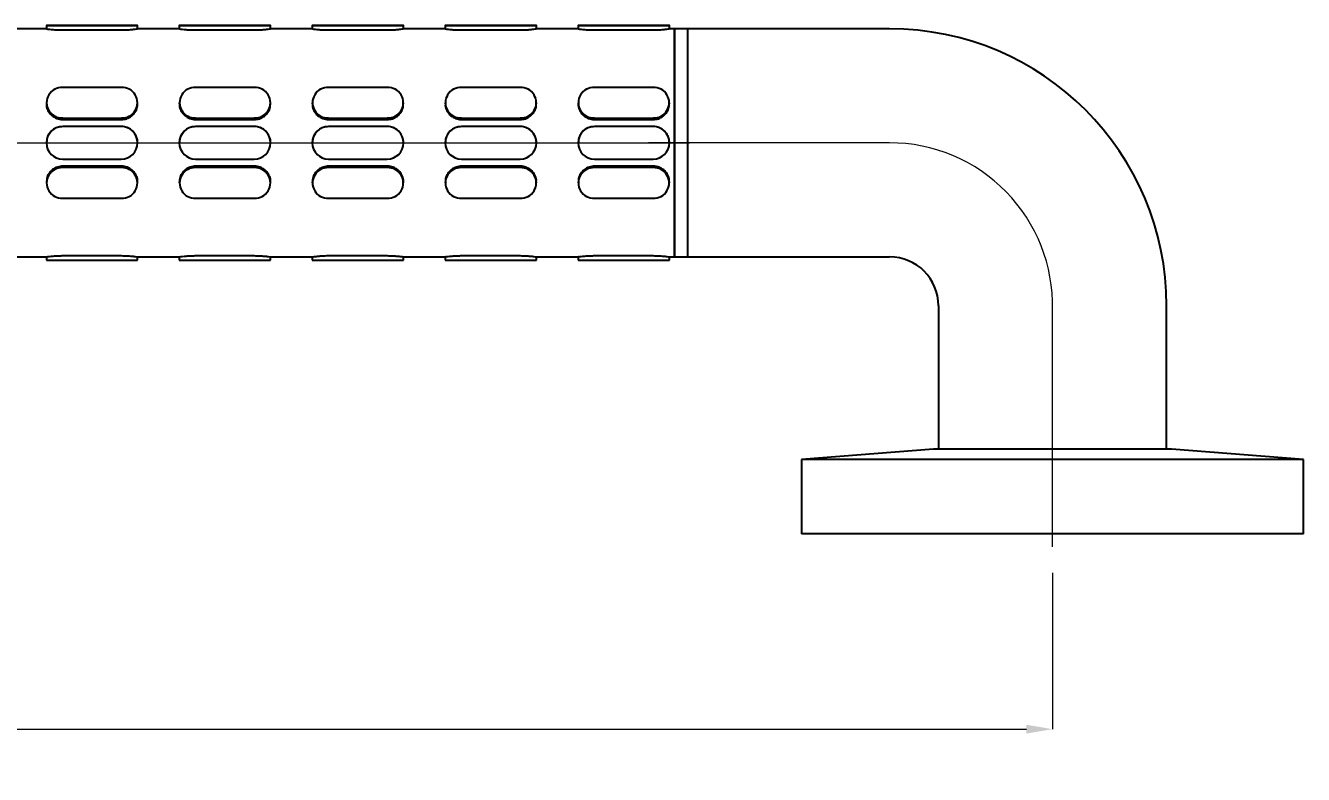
# Model space of a CAD drawing. Extents: x 0 to 3255, y 0 to 2385.
# Drawn here: x 1809.2 to 2005.3, y 1131.6 to 1246.5 of the extents above; entities that cross this region are included whole.
import ezdxf

# ---------------------------------------------------------------- set-up
doc = ezdxf.new("R2010")
doc.units = 0
doc.header["$LTSCALE"] = 10
doc.header["$MEASUREMENT"] = 0
doc.header["$PDMODE"] = 3
doc.header["$PDSIZE"] = -10
doc.linetypes.add('CENTERX2', pattern=[20.32, 12.7, -2.54, 2.54, -2.54])
doc.layers.get('0').update_dxf_attribs({"linetype": 'CONTINUOUS'})
doc.layers.get('DEFPOINTS').update_dxf_attribs({"linetype": 'CONTINUOUS'})
doc.layers.add('10', color=7, linetype='CONTINUOUS')
doc.layers.add('中心线层', color=1, linetype='CENTERX2', lineweight=25)
doc.styles.add('Daelim Dimension', font='')
doc.styles.get('Daelim Dimension').set_extended_font_data('나눔고딕')
doc.dimstyles.new('DEFAULT', dxfattribs={"dimscale": 2, "dimtxt": 2, "dimasz": 2, "dimexe": 0, "dimexo": 2, "dimgap": 1, "dimtad": 1, "dimdec": 0, "dimzin": 9, "dimdsep": 46, "dimtxsty": 'Daelim Dimension', "dimcen": 0.5, "dimclrd": 5, "dimclre": 5, "dimclrt": 256, "dimadec": 1, "dimazin": 0, "dimtfac": 1, "dimtdec": 0, "dimtix": 1, "dimtmove": 0, "dimatfit": 3, "dimfxl": 1, "dimtolj": 1, "dimtzin": 1, "dimlwd": 9, "dimlwe": 9, "dimarcsym": 0})

# ---------------------------------------------------------------- blocks, each defined once
blk = doc.blocks.new('*D4')
at = {"layer": '10', "color": 5, "lineweight": 9, "transparency": 16777216}
for p, q in [((1365.83, 1162.5), (1365.83, 1138.5)), ((1966.83, 1162.5), (1966.83, 1138.5)), ((1369.83, 1138.5), (1962.83, 1138.5))]:
    blk.add_line(p, q, dxfattribs=at)
at = {"layer": '10', "color": 5, "transparency": 16777216}
for points in [[(1369.83, 1139.17), (1369.83, 1137.83), (1365.83, 1138.5)], [(1962.83, 1139.17), (1962.83, 1137.83), (1966.83, 1138.5)]]:
    blk.add_solid(points, dxfattribs=at)
at = {"layer": 'DEFPOINTS', "color": 0, "transparency": 16777216}
for p in [(1365.83, 1166.5), (1966.83, 1166.5), (1966.83, 1138.5)]:
    blk.add_point(p, dxfattribs=at)
at = {"layer": '10', "color": 7, "transparency": 16777216, "insert": (1679.9, 1184.05), "char_height": 40, "attachment_point": 2, "style": 'Daelim Dimension'}
blk.add_mtext('\\A1;600', dxfattribs=at)

msp = doc.modelspace()

# ---------------------------------------------------------------- linework, layer by layer
at = {"color": 7, "linetype": 'Continuous', "lineweight": 25}
for p, q in [((1812.47, 1246), (1806, 1246)), ((1812.43, 1246.5), (1812.43, 1246)), ((1823.93, 1246.5), (1814.93, 1246.5)), ((1814.93, 1246.5), (1823.93, 1246.5)), ((1814.93, 1245.82), (1823.93, 1245.82)), ((1832.87, 1246), (1826.4, 1246)), ((1826.43, 1246), (1826.43, 1246.5)), ((1832.83, 1246.5), (1832.83, 1246)), ((1844.33, 1246.5), (1835.33, 1246.5)), ((1835.33, 1246.5), (1844.33, 1246.5)), ((1835.33, 1245.82), (1844.33, 1245.82)), ((1853.27, 1246), (1846.8, 1246)), ((1846.83, 1246), (1846.83, 1246.5)), ((1853.23, 1246.5), (1853.23, 1246)), ((1864.73, 1246.5), (1855.73, 1246.5)), ((1855.73, 1246.5), (1864.73, 1246.5)), ((1855.73, 1245.82), (1864.73, 1245.82)), ((1873.67, 1246), (1867.2, 1246)), ((1867.23, 1246), (1867.23, 1246.5)), ((1873.63, 1246.5), (1873.63, 1246)), ((1885.13, 1246.5), (1876.13, 1246.5)), ((1876.13, 1246.5), (1885.13, 1246.5)), ((1876.13, 1245.82), (1885.13, 1245.82)), ((1894.07, 1246), (1887.6, 1246)), ((1887.63, 1246), (1887.63, 1246.5)), ((1894.03, 1246.5), (1894.03, 1246)), ((1905.53, 1246.5), (1896.53, 1246.5)), ((1896.53, 1246.5), (1905.53, 1246.5)), ((1896.53, 1245.82), (1905.53, 1245.82)), ((1908.83, 1246), (1908, 1246)), ((1908.03, 1246), (1908.03, 1246.5)), ((1910.83, 1246), (1908.83, 1246)), ((1908.83, 1228.5), (1908.83, 1246)), ((1908.83, 1246), (1908.83, 1228.5)), ((1941.83, 1246), (1910.83, 1246)), ((1910.83, 1246), (1910.83, 1228.5)), ((1910.83, 1246), (1910.83, 1211)), ((1823.93, 1237), (1814.93, 1237)), ((1844.33, 1237), (1835.33, 1237)), ((1864.73, 1237), (1855.73, 1237)), ((1885.13, 1237), (1876.13, 1237)), ((1905.53, 1237), (1896.53, 1237)), ((1812.43, 1234.66), (1812.43, 1234.48)), ((1826.43, 1234.48), (1826.43, 1234.66)), ((1832.83, 1234.66), (1832.83, 1234.48)), ((1846.83, 1234.48), (1846.83, 1234.66)), ((1853.23, 1234.66), (1853.23, 1234.48)), ((1867.23, 1234.48), (1867.23, 1234.66)), ((1873.63, 1234.66), (1873.63, 1234.48)), ((1887.63, 1234.48), (1887.63, 1234.66)), ((1894.03, 1234.66), (1894.03, 1234.48)), ((1908.03, 1234.48), (1908.03, 1234.66)), ((1814.93, 1232.31), (1823.93, 1232.31)), ((1814.93, 1232.07), (1823.93, 1232.07)), ((1835.33, 1232.31), (1844.33, 1232.31)), ((1835.33, 1232.07), (1844.33, 1232.07)), ((1855.73, 1232.31), (1864.73, 1232.31)), ((1855.73, 1232.07), (1864.73, 1232.07)), ((1876.13, 1232.31), (1885.13, 1232.31)), ((1876.13, 1232.07), (1885.13, 1232.07)), ((1896.53, 1232.31), (1905.53, 1232.31)), ((1896.53, 1232.07), (1905.53, 1232.07)), ((1823.93, 1231), (1814.93, 1231)), ((1823.93, 1231), (1814.93, 1231)), ((1844.33, 1231), (1835.33, 1231)), ((1844.33, 1231), (1835.33, 1231)), ((1864.73, 1231), (1855.73, 1231)), ((1864.73, 1231), (1855.73, 1231)), ((1885.13, 1231), (1876.13, 1231)), ((1885.13, 1231), (1876.13, 1231)), ((1905.53, 1231), (1896.53, 1231)), ((1905.53, 1231), (1896.53, 1231)), ((1812.43, 1228.5), (1812.43, 1228.5)), ((1826.43, 1228.5), (1826.43, 1228.5)), ((1832.83, 1228.5), (1832.83, 1228.5)), ((1846.83, 1228.5), (1846.83, 1228.5)), ((1853.23, 1228.5), (1853.23, 1228.5)), ((1867.23, 1228.5), (1867.23, 1228.5)), ((1873.63, 1228.5), (1873.63, 1228.5)), ((1887.63, 1228.5), (1887.63, 1228.5)), ((1894.03, 1228.5), (1894.03, 1228.5)), ((1908.03, 1228.5), (1908.03, 1228.5)), ((1908.83, 1211), (1908.83, 1228.5)), ((1908.83, 1228.5), (1908.83, 1211)), ((1910.83, 1228.5), (1910.83, 1211)), ((1814.93, 1226), (1823.93, 1226)), ((1835.33, 1226), (1844.33, 1226)), ((1855.73, 1226), (1864.73, 1226)), ((1876.13, 1226), (1885.13, 1226)), ((1896.53, 1226), (1905.53, 1226)), ((1823.93, 1224.92), (1814.93, 1224.92)), ((1823.93, 1224.69), (1814.93, 1224.69)), ((1844.33, 1224.92), (1835.33, 1224.92)), ((1844.33, 1224.69), (1835.33, 1224.69)), ((1864.73, 1224.92), (1855.73, 1224.92)), ((1864.73, 1224.69), (1855.73, 1224.69)), ((1885.13, 1224.92), (1876.13, 1224.92)), ((1885.13, 1224.69), (1876.13, 1224.69)), ((1905.53, 1224.92), (1896.53, 1224.92)), ((1905.53, 1224.69), (1896.53, 1224.69)), ((1812.43, 1222.52), (1812.43, 1222.34)), ((1826.43, 1222.34), (1826.43, 1222.52)), ((1832.83, 1222.52), (1832.83, 1222.34)), ((1846.83, 1222.34), (1846.83, 1222.52)), ((1853.23, 1222.52), (1853.23, 1222.34)), ((1867.23, 1222.34), (1867.23, 1222.52)), ((1873.63, 1222.52), (1873.63, 1222.34)), ((1887.63, 1222.34), (1887.63, 1222.52)), ((1894.03, 1222.52), (1894.03, 1222.34)), ((1908.03, 1222.34), (1908.03, 1222.52)), ((1814.93, 1219.99), (1823.93, 1219.99)), ((1835.33, 1219.99), (1844.33, 1219.99)), ((1855.73, 1219.99), (1864.73, 1219.99)), ((1876.13, 1219.99), (1885.13, 1219.99)), ((1896.53, 1219.99), (1905.53, 1219.99)), ((1806, 1211), (1812.47, 1211)), ((1812.43, 1211), (1812.43, 1210.5)), ((1814.93, 1211.18), (1823.93, 1211.18)), ((1814.93, 1210.5), (1823.93, 1210.5)), ((1826.4, 1211), (1832.87, 1211)), ((1826.43, 1210.5), (1826.43, 1211)), ((1832.83, 1211), (1832.83, 1210.5)), ((1835.33, 1211.18), (1844.33, 1211.18)), ((1835.33, 1210.5), (1844.33, 1210.5)), ((1846.8, 1211), (1853.24, 1211)), ((1846.83, 1210.5), (1846.83, 1211)), ((1853.23, 1211), (1853.23, 1210.5)), ((1855.73, 1211.18), (1864.73, 1211.18)), ((1855.73, 1210.5), (1864.73, 1210.5)), ((1867.23, 1211), (1873.67, 1211)), ((1867.23, 1210.5), (1867.23, 1211)), ((1873.63, 1211), (1873.63, 1210.5)), ((1876.13, 1211.18), (1885.13, 1211.18)), ((1876.13, 1210.5), (1885.13, 1210.5)), ((1887.6, 1211), (1894.07, 1211)), ((1887.63, 1210.5), (1887.63, 1211)), ((1894.03, 1211), (1894.03, 1210.5)), ((1896.53, 1211.18), (1905.53, 1211.18)), ((1896.53, 1210.5), (1905.53, 1210.5)), ((1908, 1211), (1908.83, 1211)), ((1908.03, 1210.5), (1908.03, 1211)), ((1908.83, 1211), (1910.83, 1211)), ((1910.83, 1211), (1941.83, 1211)), ((1949.33, 1203.5), (1949.33, 1181.5)), ((1984.33, 1181.5), (1984.33, 1203.5)), ((1948.58, 1181.5), (1928.33, 1179.89)), ((1985.08, 1181.5), (1948.58, 1181.5)), ((2005.33, 1179.89), (1985.08, 1181.5)), ((1928.33, 1179.89), (1928.33, 1168.5)), ((2005.33, 1179.89), (1928.33, 1179.89)), ((2005.33, 1168.5), (2005.33, 1179.89)), ((2005.33, 1168.5), (1928.33, 1168.5))]:
    msp.add_line(p, q, dxfattribs=at)
at = {"color": 7, "linetype": 'Continuous', "lineweight": 25, "flags": 128}
for points in [[(1814.93, 1246.5), (1813.98, 1246.5), (1813.17, 1246.5), (1812.62, 1246.5), (1812.43, 1246.5), (1812.62, 1246.5), (1813.17, 1246.5), (1813.98, 1246.5), (1814.93, 1246.5)], [(1823.93, 1246.5), (1824.89, 1246.5), (1825.7, 1246.5), (1826.24, 1246.5), (1826.43, 1246.5), (1826.24, 1246.5), (1825.7, 1246.5), (1824.89, 1246.5), (1823.93, 1246.5)], [(1835.33, 1246.5), (1834.38, 1246.5), (1833.57, 1246.5), (1833.02, 1246.5), (1832.83, 1246.5), (1833.02, 1246.5), (1833.57, 1246.5), (1834.38, 1246.5), (1835.33, 1246.5)], [(1844.33, 1246.5), (1845.29, 1246.5), (1846.1, 1246.5), (1846.64, 1246.5), (1846.83, 1246.5), (1846.64, 1246.5), (1846.1, 1246.5), (1845.29, 1246.5), (1844.33, 1246.5)], [(1855.73, 1246.5), (1854.78, 1246.5), (1853.97, 1246.5), (1853.42, 1246.5), (1853.23, 1246.5), (1853.42, 1246.5), (1853.97, 1246.5), (1854.78, 1246.5), (1855.73, 1246.5)], [(1864.73, 1246.5), (1865.69, 1246.5), (1866.5, 1246.5), (1867.04, 1246.5), (1867.23, 1246.5), (1867.04, 1246.5), (1866.5, 1246.5), (1865.69, 1246.5), (1864.73, 1246.5)], [(1876.13, 1246.5), (1875.18, 1246.5), (1874.37, 1246.5), (1873.82, 1246.5), (1873.63, 1246.5), (1873.82, 1246.5), (1874.37, 1246.5), (1875.18, 1246.5), (1876.13, 1246.5)], [(1885.13, 1246.5), (1886.09, 1246.5), (1886.9, 1246.5), (1887.44, 1246.5), (1887.63, 1246.5), (1887.44, 1246.5), (1886.9, 1246.5), (1886.09, 1246.5), (1885.13, 1246.5)], [(1896.53, 1246.5), (1895.58, 1246.5), (1894.77, 1246.5), (1894.22, 1246.5), (1894.03, 1246.5), (1894.22, 1246.5), (1894.77, 1246.5), (1895.58, 1246.5), (1896.53, 1246.5)], [(1905.53, 1246.5), (1906.49, 1246.5), (1907.3, 1246.5), (1907.84, 1246.5), (1908.03, 1246.5), (1907.84, 1246.5), (1907.3, 1246.5), (1906.49, 1246.5), (1905.53, 1246.5)], [(1812.43, 1210.5), (1812.62, 1210.5), (1813.17, 1210.5), (1813.98, 1210.5), (1814.93, 1210.5)], [(1823.93, 1210.5), (1824.89, 1210.5), (1825.7, 1210.5), (1826.24, 1210.5), (1826.43, 1210.5)], [(1832.83, 1210.5), (1833.02, 1210.5), (1833.57, 1210.5), (1834.38, 1210.5), (1835.33, 1210.5)], [(1844.33, 1210.5), (1845.29, 1210.5), (1846.1, 1210.5), (1846.64, 1210.5), (1846.83, 1210.5)], [(1853.23, 1210.5), (1853.42, 1210.5), (1853.97, 1210.5), (1854.78, 1210.5), (1855.73, 1210.5)], [(1864.73, 1210.5), (1865.69, 1210.5), (1866.5, 1210.5), (1867.04, 1210.5), (1867.23, 1210.5)], [(1873.63, 1210.5), (1873.82, 1210.5), (1874.37, 1210.5), (1875.18, 1210.5), (1876.13, 1210.5)], [(1885.13, 1210.5), (1886.09, 1210.5), (1886.9, 1210.5), (1887.44, 1210.5), (1887.63, 1210.5)], [(1894.03, 1210.5), (1894.22, 1210.5), (1894.77, 1210.5), (1895.58, 1210.5), (1896.53, 1210.5)], [(1905.53, 1210.5), (1906.49, 1210.5), (1907.3, 1210.5), (1907.84, 1210.5), (1908.03, 1210.5)]]:
    msp.add_lwpolyline(points, dxfattribs=at)
at = {"color": 7, "linetype": 'Continuous', "lineweight": 25}
for centre, radius, start, end in [((1941.83, 1203.5), 42.5, 0, 90), ((1814.82, 1234.66), 2.35, 87.1336, 272.8664), ((1824.05, 1234.66), 2.35, 267.1336, 92.8664), ((1835.22, 1234.66), 2.35, 87.1336, 272.8664), ((1844.45, 1234.66), 2.35, 267.1336, 92.8664), ((1855.62, 1234.66), 2.35, 87.1336, 272.8664), ((1864.85, 1234.66), 2.35, 267.1336, 92.8664), ((1876.02, 1234.66), 2.35, 87.1336, 272.8664), ((1885.25, 1234.66), 2.35, 267.1336, 92.8664), ((1896.42, 1234.66), 2.35, 87.1336, 272.8664), ((1905.65, 1234.66), 2.35, 267.1336, 92.8664), ((1814.93, 1228.5), 2.5, 90, 270), ((1823.93, 1228.5), 2.5, 270, 90), ((1835.33, 1228.5), 2.5, 90, 270), ((1844.33, 1228.5), 2.5, 270, 90), ((1855.73, 1228.5), 2.5, 90, 270), ((1864.73, 1228.5), 2.5, 270, 90), ((1876.13, 1228.5), 2.5, 90, 270), ((1885.13, 1228.5), 2.5, 270, 90), ((1896.53, 1228.5), 2.5, 90, 270), ((1905.53, 1228.5), 2.5, 270, 90), ((1814.82, 1222.34), 2.35, 87.1314, 272.8686), ((1824.05, 1222.34), 2.35, 267.1314, 92.8686), ((1835.22, 1222.34), 2.35, 87.1314, 272.8686), ((1844.45, 1222.34), 2.35, 267.1314, 92.8686), ((1855.62, 1222.34), 2.35, 87.1314, 272.8686), ((1864.85, 1222.34), 2.35, 267.1314, 92.8686), ((1876.02, 1222.34), 2.35, 87.1314, 272.8686), ((1885.25, 1222.34), 2.35, 267.1314, 92.8686), ((1896.42, 1222.34), 2.35, 87.1314, 272.8686), ((1905.65, 1222.34), 2.35, 267.1314, 92.8686), ((1941.83, 1203.5), 7.5, 0, 90)]:
    msp.add_arc(centre, radius, start, end, dxfattribs=at)
for points, knots in [([(1812.47, 1246), (1812.46, 1246), (1812.42, 1246), (1812.65, 1245.97), (1813.12, 1245.91), (1813.82, 1245.85), (1814.46, 1245.82), (1814.84, 1245.82), (1814.93, 1245.82)], [0, 0, 0, 0, 0.071188, 0.283484, 0.496529, 0.71147, 0.926531, 1, 1, 1, 1]), ([(1823.93, 1245.82), (1824.21, 1245.82), (1824.77, 1245.83), (1825.52, 1245.89), (1826.08, 1245.95), (1826.4, 1246), (1826.4, 1246), (1826.4, 1246)], [0, 0, 0, 0, 0.213281, 0.426508, 0.641108, 0.856624, 1, 1, 1, 1]), ([(1832.87, 1246), (1832.86, 1246), (1832.82, 1246), (1833.05, 1245.97), (1833.52, 1245.91), (1834.22, 1245.85), (1834.86, 1245.82), (1835.24, 1245.82), (1835.33, 1245.82)], [0, 0, 0, 0, 0.071188, 0.283484, 0.496529, 0.71147, 0.926531, 1, 1, 1, 1]), ([(1844.33, 1245.82), (1844.61, 1245.82), (1845.17, 1245.83), (1845.92, 1245.89), (1846.48, 1245.95), (1846.8, 1246), (1846.8, 1246), (1846.8, 1246)], [0, 0, 0, 0, 0.213281, 0.426508, 0.641108, 0.856624, 1, 1, 1, 1]), ([(1853.27, 1246), (1853.26, 1246), (1853.22, 1246), (1853.45, 1245.97), (1853.92, 1245.91), (1854.62, 1245.85), (1855.26, 1245.82), (1855.64, 1245.82), (1855.73, 1245.82)], [0, 0, 0, 0, 0.071188, 0.283484, 0.496529, 0.71147, 0.926531, 1, 1, 1, 1]), ([(1864.73, 1245.82), (1865.01, 1245.82), (1865.57, 1245.83), (1866.32, 1245.89), (1866.88, 1245.95), (1867.2, 1246), (1867.2, 1246), (1867.2, 1246)], [0, 0, 0, 0, 0.213281, 0.426508, 0.641108, 0.856624, 1, 1, 1, 1]), ([(1873.67, 1246), (1873.66, 1246), (1873.62, 1246), (1873.85, 1245.97), (1874.32, 1245.91), (1875.02, 1245.85), (1875.66, 1245.82), (1876.04, 1245.82), (1876.13, 1245.82)], [0, 0, 0, 0, 0.071188, 0.283484, 0.496529, 0.71147, 0.926531, 1, 1, 1, 1]), ([(1885.13, 1245.82), (1885.41, 1245.82), (1885.97, 1245.83), (1886.72, 1245.89), (1887.28, 1245.95), (1887.6, 1246), (1887.6, 1246), (1887.6, 1246)], [0, 0, 0, 0, 0.213281, 0.426508, 0.641108, 0.856624, 1, 1, 1, 1]), ([(1894.07, 1246), (1894.06, 1246), (1894.02, 1246), (1894.25, 1245.97), (1894.72, 1245.91), (1895.42, 1245.85), (1896.06, 1245.82), (1896.44, 1245.82), (1896.53, 1245.82)], [0, 0, 0, 0, 0.071188, 0.283484, 0.496529, 0.71147, 0.926531, 1, 1, 1, 1]), ([(1905.53, 1245.82), (1905.81, 1245.82), (1906.37, 1245.83), (1907.12, 1245.89), (1907.68, 1245.95), (1908, 1246), (1908, 1246), (1908, 1246)], [0, 0, 0, 0, 0.213281, 0.426508, 0.641108, 0.856624, 1, 1, 1, 1]), ([(1812.47, 1234.48), (1812.46, 1234.4), (1812.42, 1234.05), (1812.65, 1233.44), (1813.12, 1232.77), (1813.82, 1232.28), (1814.46, 1232.09), (1814.84, 1232.08), (1814.93, 1232.07)], [0, 0, 0, 0, 0.070496, 0.28295, 0.496154, 0.711255, 0.926476, 1, 1, 1, 1]), ([(1823.93, 1232.07), (1824.21, 1232.1), (1824.77, 1232.15), (1825.52, 1232.57), (1826.08, 1233.19), (1826.4, 1233.86), (1826.4, 1234.31), (1826.4, 1234.48)], [0, 0, 0, 0, 0.213248, 0.426444, 0.641012, 0.856495, 1, 1, 1, 1]), ([(1832.87, 1234.48), (1832.86, 1234.4), (1832.82, 1234.05), (1833.05, 1233.44), (1833.52, 1232.77), (1834.22, 1232.28), (1834.86, 1232.09), (1835.24, 1232.08), (1835.33, 1232.07)], [0, 0, 0, 0, 0.070496, 0.28295, 0.496154, 0.711255, 0.926476, 1, 1, 1, 1]), ([(1844.33, 1232.07), (1844.61, 1232.1), (1845.17, 1232.15), (1845.92, 1232.57), (1846.48, 1233.19), (1846.8, 1233.86), (1846.8, 1234.31), (1846.8, 1234.48)], [0, 0, 0, 0, 0.213248, 0.426444, 0.641012, 0.856495, 1, 1, 1, 1]), ([(1853.27, 1234.48), (1853.26, 1234.4), (1853.22, 1234.05), (1853.45, 1233.44), (1853.92, 1232.77), (1854.62, 1232.28), (1855.26, 1232.09), (1855.64, 1232.08), (1855.73, 1232.07)], [0, 0, 0, 0, 0.070496, 0.28295, 0.496154, 0.711255, 0.926476, 1, 1, 1, 1]), ([(1864.73, 1232.07), (1865.01, 1232.1), (1865.57, 1232.15), (1866.32, 1232.57), (1866.88, 1233.19), (1867.2, 1233.86), (1867.2, 1234.31), (1867.2, 1234.48)], [0, 0, 0, 0, 0.213248, 0.426444, 0.641012, 0.856495, 1, 1, 1, 1]), ([(1873.67, 1234.48), (1873.66, 1234.4), (1873.62, 1234.05), (1873.85, 1233.44), (1874.32, 1232.77), (1875.02, 1232.28), (1875.66, 1232.09), (1876.04, 1232.08), (1876.13, 1232.07)], [0, 0, 0, 0, 0.070496, 0.28295, 0.496154, 0.711255, 0.926476, 1, 1, 1, 1]), ([(1885.13, 1232.07), (1885.41, 1232.1), (1885.97, 1232.15), (1886.72, 1232.57), (1887.28, 1233.19), (1887.6, 1233.86), (1887.6, 1234.31), (1887.6, 1234.48)], [0, 0, 0, 0, 0.213248, 0.426444, 0.641012, 0.856495, 1, 1, 1, 1]), ([(1894.07, 1234.48), (1894.06, 1234.4), (1894.02, 1234.05), (1894.25, 1233.44), (1894.72, 1232.77), (1895.42, 1232.28), (1896.06, 1232.09), (1896.44, 1232.08), (1896.53, 1232.07)], [0, 0, 0, 0, 0.070496, 0.28295, 0.496154, 0.711255, 0.926476, 1, 1, 1, 1]), ([(1905.53, 1232.07), (1905.81, 1232.1), (1906.37, 1232.15), (1907.12, 1232.57), (1907.68, 1233.19), (1908, 1233.86), (1908, 1234.31), (1908, 1234.48)], [0, 0, 0, 0, 0.213248, 0.426444, 0.641012, 0.856495, 1, 1, 1, 1]), ([(1814.93, 1231), (1814.66, 1230.97), (1814.1, 1230.92), (1813.35, 1230.49), (1812.79, 1229.86), (1812.47, 1229.16), (1812.47, 1228.69), (1812.47, 1228.5)], [0, 0, 0, 0, 0.213248, 0.426444, 0.641012, 0.856495, 1, 1, 1, 1]), ([(1826.4, 1228.5), (1826.41, 1228.59), (1826.45, 1228.96), (1826.22, 1229.6), (1825.75, 1230.29), (1825.05, 1230.79), (1824.41, 1230.98), (1824.03, 1231), (1823.93, 1231)], [0, 0, 0, 0, 0.070496, 0.28295, 0.496154, 0.711255, 0.926476, 1, 1, 1, 1]), ([(1835.33, 1231), (1835.06, 1230.97), (1834.5, 1230.92), (1833.75, 1230.49), (1833.19, 1229.86), (1832.87, 1229.16), (1832.87, 1228.69), (1832.87, 1228.5)], [0, 0, 0, 0, 0.213248, 0.426444, 0.641012, 0.856495, 1, 1, 1, 1]), ([(1846.8, 1228.5), (1846.81, 1228.59), (1846.85, 1228.96), (1846.62, 1229.6), (1846.15, 1230.29), (1845.45, 1230.79), (1844.81, 1230.98), (1844.43, 1231), (1844.33, 1231)], [0, 0, 0, 0, 0.070496, 0.28295, 0.496154, 0.711255, 0.926476, 1, 1, 1, 1]), ([(1855.73, 1231), (1855.46, 1230.97), (1854.9, 1230.92), (1854.15, 1230.49), (1853.59, 1229.86), (1853.27, 1229.16), (1853.27, 1228.69), (1853.27, 1228.5)], [0, 0, 0, 0, 0.213248, 0.426444, 0.641012, 0.856495, 1, 1, 1, 1]), ([(1867.2, 1228.5), (1867.21, 1228.59), (1867.25, 1228.96), (1867.02, 1229.6), (1866.55, 1230.29), (1865.85, 1230.79), (1865.21, 1230.98), (1864.83, 1231), (1864.73, 1231)], [0, 0, 0, 0, 0.070496, 0.28295, 0.496154, 0.711255, 0.926476, 1, 1, 1, 1]), ([(1876.13, 1231), (1875.86, 1230.97), (1875.3, 1230.92), (1874.55, 1230.49), (1873.99, 1229.86), (1873.67, 1229.16), (1873.67, 1228.69), (1873.67, 1228.5)], [0, 0, 0, 0, 0.213248, 0.426444, 0.641012, 0.856495, 1, 1, 1, 1]), ([(1887.6, 1228.5), (1887.61, 1228.59), (1887.65, 1228.96), (1887.42, 1229.6), (1886.95, 1230.29), (1886.25, 1230.79), (1885.61, 1230.98), (1885.23, 1231), (1885.13, 1231)], [0, 0, 0, 0, 0.070496, 0.28295, 0.496154, 0.711255, 0.926476, 1, 1, 1, 1]), ([(1896.53, 1231), (1896.26, 1230.97), (1895.7, 1230.92), (1894.95, 1230.49), (1894.39, 1229.86), (1894.07, 1229.16), (1894.07, 1228.69), (1894.07, 1228.5)], [0, 0, 0, 0, 0.213248, 0.426444, 0.641012, 0.856495, 1, 1, 1, 1]), ([(1908, 1228.5), (1908.01, 1228.59), (1908.05, 1228.96), (1907.82, 1229.6), (1907.35, 1230.29), (1906.65, 1230.79), (1906.01, 1230.98), (1905.63, 1231), (1905.53, 1231)], [0, 0, 0, 0, 0.070496, 0.28295, 0.496154, 0.711255, 0.926476, 1, 1, 1, 1]), ([(1814.93, 1224.92), (1814.66, 1224.9), (1814.1, 1224.84), (1813.35, 1224.42), (1812.79, 1223.81), (1812.47, 1223.13), (1812.47, 1222.69), (1812.47, 1222.51)], [0, 0, 0, 0, 0.213248, 0.426444, 0.641012, 0.856495, 1, 1, 1, 1]), ([(1826.4, 1222.52), (1826.41, 1222.6), (1826.45, 1222.95), (1826.22, 1223.56), (1825.75, 1224.23), (1825.05, 1224.72), (1824.41, 1224.91), (1824.03, 1224.92), (1823.93, 1224.92)], [0, 0, 0, 0, 0.070496, 0.28295, 0.496154, 0.711255, 0.926476, 1, 1, 1, 1]), ([(1835.33, 1224.92), (1835.06, 1224.9), (1834.5, 1224.84), (1833.75, 1224.42), (1833.19, 1223.81), (1832.87, 1223.13), (1832.87, 1222.69), (1832.87, 1222.51)], [0, 0, 0, 0, 0.213248, 0.426444, 0.641012, 0.856495, 1, 1, 1, 1]), ([(1846.8, 1222.52), (1846.81, 1222.6), (1846.85, 1222.95), (1846.62, 1223.56), (1846.15, 1224.23), (1845.45, 1224.72), (1844.81, 1224.91), (1844.43, 1224.92), (1844.33, 1224.92)], [0, 0, 0, 0, 0.070496, 0.28295, 0.496154, 0.711255, 0.926476, 1, 1, 1, 1]), ([(1855.73, 1224.92), (1855.46, 1224.9), (1854.9, 1224.84), (1854.15, 1224.42), (1853.59, 1223.81), (1853.27, 1223.13), (1853.27, 1222.69), (1853.27, 1222.51)], [0, 0, 0, 0, 0.213248, 0.426444, 0.641012, 0.856495, 1, 1, 1, 1]), ([(1867.2, 1222.52), (1867.21, 1222.6), (1867.25, 1222.95), (1867.02, 1223.56), (1866.55, 1224.23), (1865.85, 1224.72), (1865.21, 1224.91), (1864.83, 1224.92), (1864.73, 1224.92)], [0, 0, 0, 0, 0.070496, 0.28295, 0.496154, 0.711255, 0.926476, 1, 1, 1, 1]), ([(1876.13, 1224.92), (1875.86, 1224.9), (1875.3, 1224.84), (1874.55, 1224.42), (1873.99, 1223.81), (1873.67, 1223.13), (1873.67, 1222.69), (1873.67, 1222.51)], [0, 0, 0, 0, 0.213248, 0.426444, 0.641012, 0.856495, 1, 1, 1, 1]), ([(1887.6, 1222.52), (1887.61, 1222.6), (1887.65, 1222.95), (1887.42, 1223.56), (1886.95, 1224.23), (1886.25, 1224.72), (1885.61, 1224.91), (1885.23, 1224.92), (1885.13, 1224.92)], [0, 0, 0, 0, 0.070496, 0.28295, 0.496154, 0.711255, 0.926476, 1, 1, 1, 1]), ([(1896.53, 1224.92), (1896.26, 1224.9), (1895.7, 1224.84), (1894.95, 1224.42), (1894.39, 1223.81), (1894.07, 1223.13), (1894.07, 1222.69), (1894.07, 1222.51)], [0, 0, 0, 0, 0.213248, 0.426444, 0.641012, 0.856495, 1, 1, 1, 1]), ([(1908, 1222.52), (1908.01, 1222.6), (1908.05, 1222.95), (1907.82, 1223.56), (1907.35, 1224.23), (1906.65, 1224.72), (1906.01, 1224.91), (1905.63, 1224.92), (1905.53, 1224.92)], [0, 0, 0, 0, 0.070496, 0.28295, 0.496154, 0.711255, 0.926476, 1, 1, 1, 1]), ([(1812.47, 1211), (1812.46, 1211), (1812.42, 1211), (1812.65, 1211.03), (1813.12, 1211.09), (1813.82, 1211.15), (1814.46, 1211.18), (1814.84, 1211.18), (1814.93, 1211.18)], [0, 0, 0, 0, 0.070636, 0.283058, 0.49623, 0.711298, 0.926487, 1, 1, 1, 1]), ([(1823.93, 1211.18), (1824.21, 1211.18), (1824.77, 1211.17), (1825.52, 1211.11), (1826.08, 1211.05), (1826.4, 1211), (1826.4, 1211), (1826.4, 1211)], [0, 0, 0, 0, 0.213407, 0.426762, 0.64149, 0.857134, 1, 1, 1, 1]), ([(1832.87, 1211), (1832.86, 1211), (1832.82, 1211), (1833.05, 1211.03), (1833.52, 1211.09), (1834.22, 1211.15), (1834.86, 1211.18), (1835.24, 1211.18), (1835.33, 1211.18)], [0, 0, 0, 0, 0.070636, 0.283058, 0.49623, 0.711298, 0.926487, 1, 1, 1, 1]), ([(1844.33, 1211.18), (1844.61, 1211.18), (1845.17, 1211.17), (1845.92, 1211.11), (1846.48, 1211.05), (1846.8, 1211), (1846.8, 1211), (1846.8, 1211)], [0, 0, 0, 0, 0.213407, 0.426762, 0.64149, 0.857134, 1, 1, 1, 1]), ([(1853.24, 1211), (1853.24, 1211), (1853.24, 1211), (1853.32, 1211.01), (1853.47, 1211.03), (1853.68, 1211.06), (1853.95, 1211.09), (1854.27, 1211.12), (1854.63, 1211.15), (1855.03, 1211.17), (1855.35, 1211.18), (1855.59, 1211.18), (1855.69, 1211.18), (1855.73, 1211.18)], [0, 0, 0, 0, 0.070342, 0.175101, 0.282879, 0.388021, 0.496159, 0.60222, 0.711349, 0.817448, 0.926675, 0.963276, 1, 1, 1, 1]), ([(1864.73, 1211.18), (1864.87, 1211.18), (1865.15, 1211.18), (1865.56, 1211.16), (1865.94, 1211.14), (1866.29, 1211.11), (1866.6, 1211.08), (1866.86, 1211.05), (1867.05, 1211.03), (1867.18, 1211.01), (1867.24, 1211), (1867.23, 1211), (1867.23, 1211)], [0, 0, 0, 0, 0.105135, 0.213337, 0.318466, 0.426608, 0.532411, 0.641254, 0.747484, 0.856834, 0.962332, 1, 1, 1, 1]), ([(1873.67, 1211), (1873.66, 1211), (1873.62, 1211), (1873.85, 1211.03), (1874.32, 1211.09), (1875.02, 1211.15), (1875.66, 1211.18), (1876.04, 1211.18), (1876.13, 1211.18)], [0, 0, 0, 0, 0.070636, 0.283058, 0.49623, 0.711298, 0.926487, 1, 1, 1, 1]), ([(1885.13, 1211.18), (1885.41, 1211.18), (1885.97, 1211.17), (1886.72, 1211.11), (1887.28, 1211.05), (1887.6, 1211), (1887.6, 1211), (1887.6, 1211)], [0, 0, 0, 0, 0.213407, 0.426762, 0.64149, 0.857134, 1, 1, 1, 1]), ([(1894.07, 1211), (1894.06, 1211), (1894.02, 1211), (1894.25, 1211.03), (1894.72, 1211.09), (1895.42, 1211.15), (1896.06, 1211.18), (1896.44, 1211.18), (1896.53, 1211.18)], [0, 0, 0, 0, 0.070636, 0.283058, 0.49623, 0.711298, 0.926487, 1, 1, 1, 1]), ([(1905.53, 1211.18), (1905.81, 1211.18), (1906.37, 1211.17), (1907.12, 1211.11), (1907.68, 1211.05), (1908, 1211), (1908, 1211), (1908, 1211)], [0, 0, 0, 0, 0.213407, 0.426762, 0.64149, 0.857134, 1, 1, 1, 1])]:
    msp.add_open_spline(points, degree=3, knots=knots, dxfattribs=at)
at = {"layer": '中心线层', "linetype": 'CENTERX2', "lineweight": 18}
for p, q in [((1390.64, 1228.5), (1911.1, 1228.5)), ((1941.83, 1228.5), (1904.83, 1228.5)), ((1966.83, 1166.5), (1966.83, 1203))]:
    msp.add_line(p, q, dxfattribs=at)
msp.add_arc((1941.83, 1203.5), 25, 358.6855, 90, dxfattribs=at)

# ---------------------------------------------------------------- dimensions: what is measured, and where the dimension line sits
at = {"layer": '10'}
dim = msp.add_linear_dim(base=(1966.83, 1138.5), p1=(1365.83, 1166.5), p2=(1966.83, 1166.5), text='600', dimstyle='DEFAULT', override={"dimtxt": 20, "dimclrd": 5, "dimclre": 5, "dimclrt": 7}, dxfattribs=at)
dim.commit()
dim.dimension.update_dxf_attribs({"geometry": '*D4', "text_midpoint": (1679.9, 1138.5), "dimtype": 128})

doc.saveas('drawing.dxf')
